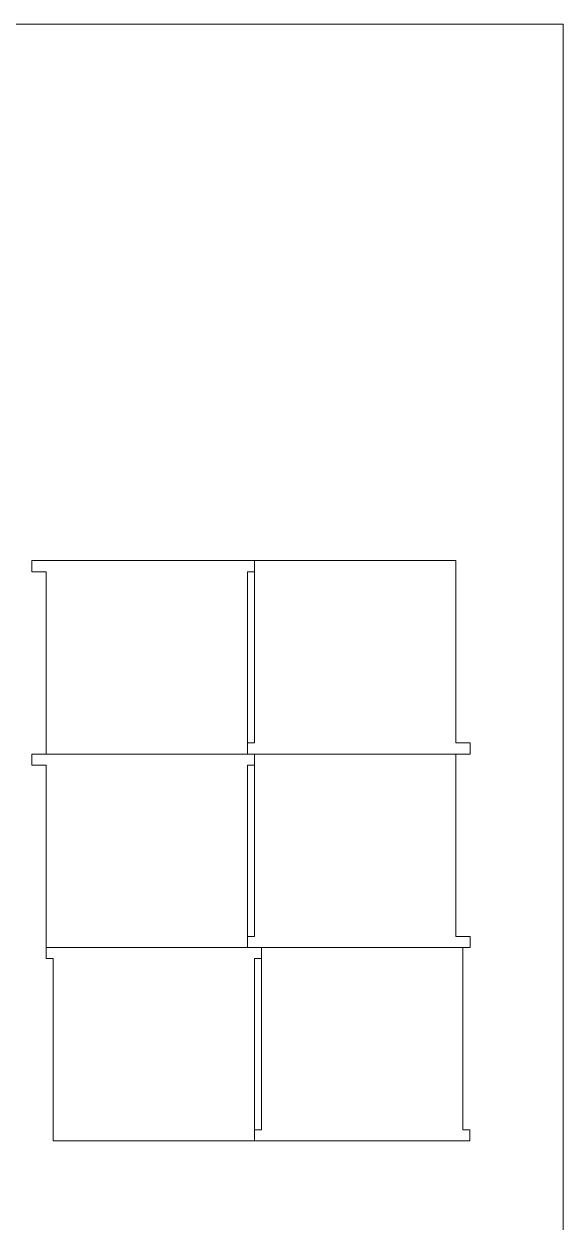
# Model space of a CAD drawing. Header units: inches. Extents: x 5.7 to 37.7, y 3.3 to 21.3.
# Drawn here: x 32.78 to 37.66, y 10.47 to 21.33 of the extents above; entities that cross this region are included whole.
import ezdxf

# ---------------------------------------------------------------- set-up
doc = ezdxf.new("R2010")
doc.units = ezdxf.units.IN
doc.header["$MEASUREMENT"] = 0
doc.layers.add('LASER MAGENTA', color=6, linetype='Continuous', lineweight=0, true_color=0xff00ff)

msp = doc.modelspace()

# ---------------------------------------------------------------- linework, layer by layer
at = {"layer": 'LASER MAGENTA'}
for p, q in [((32.851, 16.366), (32.851, 16.466)), ((32.851, 16.466), (34.869, 16.466)), ((34.869, 16.466), (36.694, 16.466)), ((34.869, 16.466), (34.869, 14.813)), ((34.869, 16.366), (34.869, 16.466)), ((36.694, 16.466), (36.694, 14.813)), ((32.981, 16.366), (32.851, 16.366)), ((32.981, 14.713), (32.981, 16.366)), ((34.806, 14.713), (34.806, 16.366)), ((34.806, 16.366), (34.869, 16.366)), ((34.869, 14.813), (34.806, 14.813)), ((34.806, 14.813), (34.806, 14.713)), ((36.694, 14.813), (36.824, 14.813)), ((36.824, 14.813), (36.824, 14.713)), ((32.851, 14.613), (32.851, 14.713)), ((32.851, 14.713), (34.869, 14.713)), ((34.806, 14.713), (32.981, 14.713)), ((36.824, 14.713), (34.806, 14.713)), ((34.869, 14.713), (36.694, 14.713)), ((34.869, 14.713), (34.869, 13.06)), ((34.869, 14.613), (34.869, 14.713)), ((36.694, 14.713), (36.694, 13.06)), ((32.981, 14.613), (32.851, 14.613)), ((32.981, 12.96), (32.981, 14.613)), ((34.806, 12.96), (34.806, 14.613)), ((34.806, 14.613), (34.869, 14.613)), ((34.869, 13.06), (34.806, 13.06)), ((34.806, 13.06), (34.806, 12.96)), ((36.694, 13.06), (36.824, 13.06)), ((36.824, 13.06), (36.824, 12.96)), ((32.981, 12.96), (34.932, 12.96)), ((32.981, 12.86), (32.981, 12.96)), ((34.806, 12.96), (32.981, 12.96)), ((36.824, 12.96), (34.806, 12.96)), ((34.932, 12.96), (36.757, 12.96)), ((34.932, 12.96), (34.932, 11.307)), ((34.932, 12.86), (34.932, 12.96)), ((36.757, 12.96), (36.757, 11.307)), ((33.044, 12.86), (32.981, 12.86)), ((33.044, 11.207), (33.044, 12.86)), ((34.869, 11.207), (34.869, 12.86)), ((34.869, 12.86), (34.932, 12.86)), ((34.932, 11.307), (34.869, 11.307)), ((34.869, 11.307), (34.869, 11.207)), ((36.757, 11.307), (36.82, 11.307)), ((36.82, 11.307), (36.82, 11.207)), ((34.869, 11.207), (33.044, 11.207)), ((36.82, 11.207), (34.869, 11.207))]:
    msp.add_line(p, q, dxfattribs=at)
for points in [[(5.665, 3.331), (37.665, 3.331), (37.665, 21.331), (5.665, 21.331)], [(19.665, 9.331), (19.665, 21.331), (37.665, 21.331), (37.665, 9.331)]]:
    msp.add_lwpolyline(points, close=True, dxfattribs=at)

doc.saveas('drawing.dxf')
